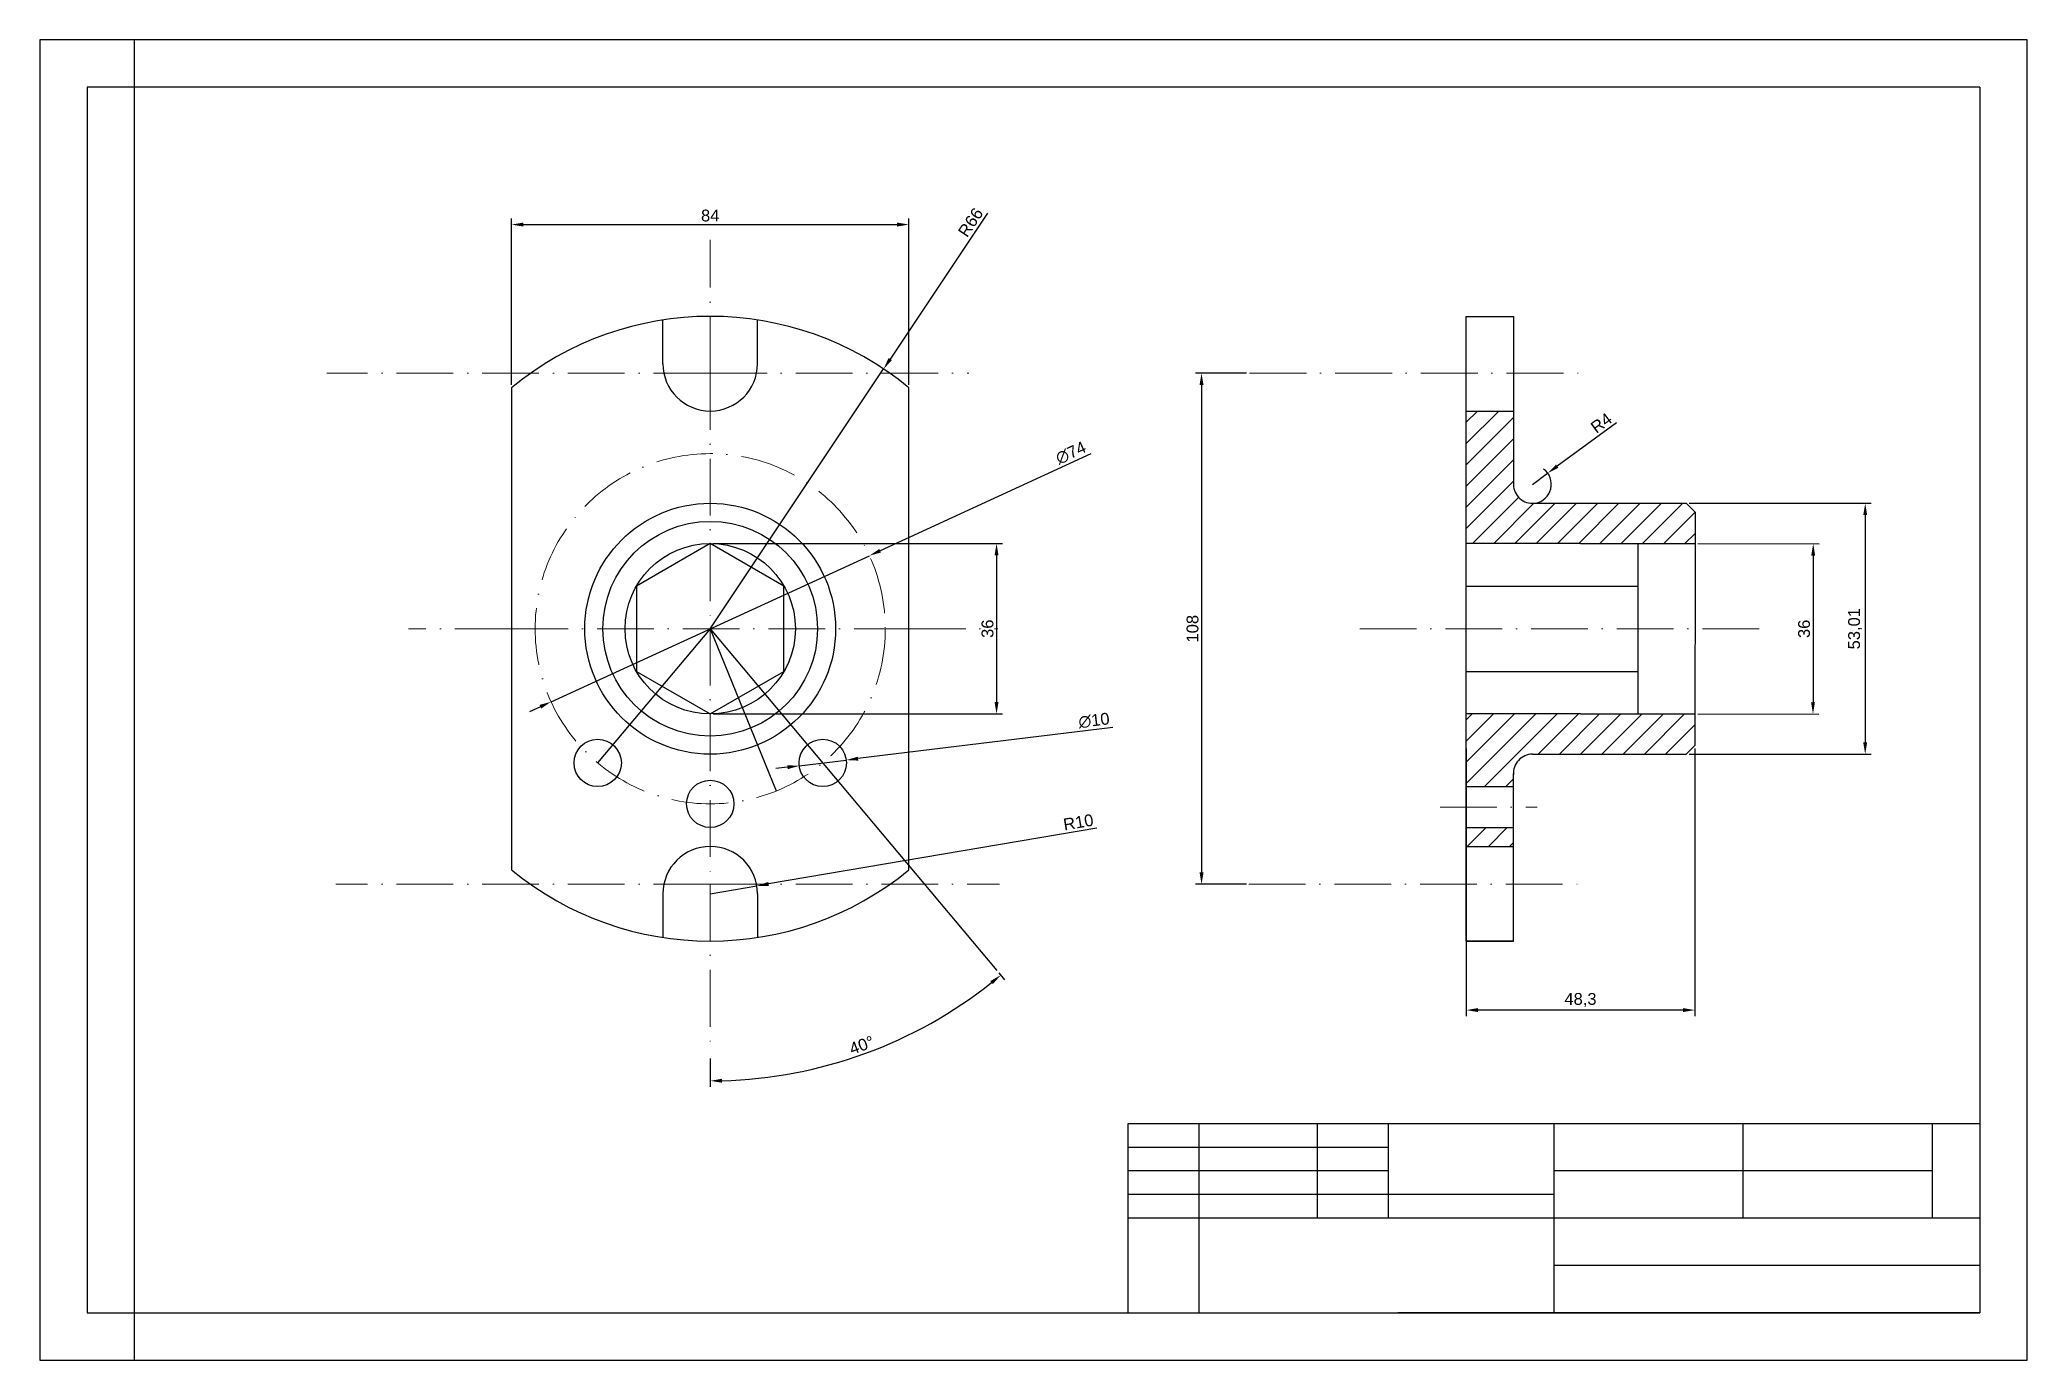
# Model space of a CAD drawing. Header units: millimetres. Extents: x 0 to 420, y 0 to 279.
import ezdxf

# ---------------------------------------------------------------- set-up
doc = ezdxf.new("R2010")
doc.units = ezdxf.units.MM
doc.linetypes.add('ACAD_ISO10W100', pattern=[18, 12, -3, 0, -3])
for name, color, linetype, lineweight, true_color in [('Axe', 7, 'ACAD_ISO10W100', 18, 0xff0a0a), ('Cote', 7, 'Continuous', 18, 0x05c1ff), ('Hasur', 7, 'Continuous', 18, 0xd600d6)]:
    doc.layers.add(name, color=color, linetype=linetype, lineweight=lineweight, true_color=true_color)
doc.styles.get("Standard").update_dxf_attribs({"font": 'arial.ttf'})
doc.dimstyles.new('ISO-25', dxfattribs={"dimtxt": 2.5, "dimasz": 2.5, "dimexe": 1.25, "dimexo": 0.625, "dimtad": 1, "dimtxsty": 'Standard', "dimcen": 2.5, "dimadec": 0, "dimazin": 0, "dimtfac": 1, "dimtmove": 0, "dimatfit": 3, "dimfxl": 1, "dimarcsym": 0})

# ---------------------------------------------------------------- blocks, each defined once
blk = doc.blocks.new('*D1')
at = {"layer": 'Cote', "color": 0, "lineweight": -2, "transparency": 16777216}
for p, q in [((202.69, 81.84), (203.89, 80.41)), ((141.68, 63.73), (141.68, 57.78))]:
    blk.add_line(p, q, dxfattribs=at)
blk.add_arc((141.68, 154.56), 95.53, 271.4995, 308.4956, dxfattribs=at)
at = {"layer": 'Cote', "color": 0, "transparency": 16777216}
for points in [[(200.88, 80.11), (201.41, 79.47), (203.08, 81.37)], [(144.19, 58.64), (144.18, 59.47), (141.68, 59.03)]]:
    blk.add_solid(points, dxfattribs=at)
at = {"layer": 'Defpoints', "color": 0, "transparency": 16777216}
for p in [(141.68, 154.56), (141.68, 100.56), (202.29, 82.32), (141.68, 64.36), (163.71, 61.6)]:
    blk.add_point(p, dxfattribs=at)
at = {"layer": 'Cote', "color": 0, "transparency": 16777216, "insert": (173.7, 66.57), "char_height": 2.5, "attachment_point": 5, "rotation": 19.9975}
blk.add_mtext('40°', dxfattribs=at)
blk = doc.blocks.new('*D2')
at = {"layer": 'Cote', "color": 0, "lineweight": -2, "transparency": 16777216}
for p, q in [((99.68, 206.09), (99.68, 241.2)), ((102.18, 239.95), (181.18, 239.95)), ((183.68, 206.09), (183.68, 241.2))]:
    blk.add_line(p, q, dxfattribs=at)
at = {"layer": 'Cote', "color": 0, "transparency": 16777216}
for points in [[(102.18, 240.37), (102.18, 239.53), (99.68, 239.95)], [(181.18, 240.37), (181.18, 239.53), (183.68, 239.95)]]:
    blk.add_solid(points, dxfattribs=at)
at = {"layer": 'Defpoints', "color": 0, "transparency": 16777216}
for p in [(183.68, 239.95), (99.68, 205.47), (183.68, 205.47)]:
    blk.add_point(p, dxfattribs=at)
at = {"layer": 'Cote', "color": 0, "transparency": 16777216, "insert": (141.68, 241.85), "char_height": 2.5, "attachment_point": 5}
blk.add_mtext('84', dxfattribs=at)
blk = doc.blocks.new('*D3')
at = {"layer": 'Cote', "color": 0, "lineweight": -2, "transparency": 16777216}
for p, q in [((200.3, 242.36), (179.72, 211.53)), ((141.68, 154.56), (178.33, 209.45))]:
    blk.add_line(p, q, dxfattribs=at)
at = {"layer": 'Cote', "color": 0, "transparency": 16777216}
blk.add_solid([(179.37, 211.76), (180.06, 211.3), (178.33, 209.45)], dxfattribs=at)
at = {"layer": 'Defpoints', "color": 0, "transparency": 16777216}
for p in [(178.33, 209.45), (141.68, 154.56)]:
    blk.add_point(p, dxfattribs=at)
at = {"layer": 'Cote', "color": 0, "transparency": 16777216, "insert": (196.71, 240.41), "char_height": 2.5, "attachment_point": 5, "rotation": 56.273}
blk.add_mtext('R66', dxfattribs=at)
blk = doc.blocks.new('*D4')
at = {"layer": 'Cote', "color": 0, "lineweight": -2, "transparency": 16777216}
for p, q in [((222.15, 191.49), (177.58, 171.03)), ((108.06, 139.12), (175.31, 169.99)), ((105.79, 138.08), (103.51, 137.03))]:
    blk.add_line(p, q, dxfattribs=at)
at = {"layer": 'Cote', "color": 0, "transparency": 16777216}
for points in [[(177.41, 171.41), (177.76, 170.66), (175.31, 169.99)], [(105.61, 138.46), (105.96, 137.7), (108.06, 139.12)]]:
    blk.add_solid(points, dxfattribs=at)
at = {"layer": 'Defpoints', "color": 0, "transparency": 16777216}
for p in [(175.31, 169.99), (108.06, 139.12)]:
    blk.add_point(p, dxfattribs=at)
at = {"layer": 'Cote', "color": 0, "transparency": 16777216, "insert": (217.9, 191.71), "char_height": 2.5, "attachment_point": 5, "rotation": 24.6571}
blk.add_mtext('∅74', dxfattribs=at)
blk = doc.blocks.new('*D5')
at = {"layer": 'Cote', "color": 0, "lineweight": -2, "transparency": 16777216}
for p, q in [((142.31, 172.56), (203.44, 172.56)), ((202.19, 170.06), (202.19, 139.05)), ((142.31, 136.55), (203.44, 136.55))]:
    blk.add_line(p, q, dxfattribs=at)
at = {"layer": 'Cote', "color": 0, "transparency": 16777216}
for points in [[(201.77, 170.06), (202.61, 170.06), (202.19, 172.56)], [(201.77, 139.05), (202.61, 139.05), (202.19, 136.55)]]:
    blk.add_solid(points, dxfattribs=at)
at = {"layer": 'Defpoints', "color": 0, "transparency": 16777216}
for p in [(141.68, 172.56), (141.68, 136.55), (202.19, 136.55)]:
    blk.add_point(p, dxfattribs=at)
at = {"layer": 'Cote', "color": 0, "transparency": 16777216, "insert": (200.29, 154.56), "char_height": 2.5, "attachment_point": 5, "rotation": 90}
blk.add_mtext('36', dxfattribs=at)
blk = doc.blocks.new('*D6')
at = {"layer": 'Cote', "color": 0, "lineweight": -2, "transparency": 16777216}
for p, q in [((226.77, 133.66), (172.91, 127.11)), ((160.51, 125.6), (170.43, 126.81)), ((158.02, 125.3), (155.54, 125))]:
    blk.add_line(p, q, dxfattribs=at)
at = {"layer": 'Cote', "color": 0, "transparency": 16777216}
for points in [[(172.86, 127.52), (172.97, 126.7), (170.43, 126.81)], [(157.97, 125.71), (158.07, 124.89), (160.51, 125.6)]]:
    blk.add_solid(points, dxfattribs=at)
at = {"layer": 'Defpoints', "color": 0, "transparency": 16777216}
for p in [(170.43, 126.81), (160.51, 125.6)]:
    blk.add_point(p, dxfattribs=at)
at = {"layer": 'Cote', "color": 0, "transparency": 16777216, "insert": (222.79, 135.16), "char_height": 2.5, "attachment_point": 5, "rotation": 6.9333}
blk.add_mtext('∅10', dxfattribs=at)
blk = doc.blocks.new('*D7')
at = {"layer": 'Cote', "color": 0, "lineweight": -2, "transparency": 16777216}
for p, q in [((223.36, 112.39), (154.01, 100.64)), ((141.68, 98.56), (151.54, 100.23))]:
    blk.add_line(p, q, dxfattribs=at)
at = {"layer": 'Cote', "color": 0, "transparency": 16777216}
blk.add_solid([(153.94, 101.05), (154.08, 100.23), (151.54, 100.23)], dxfattribs=at)
at = {"layer": 'Defpoints', "color": 0, "transparency": 16777216}
for p in [(141.68, 98.56), (151.54, 100.23)]:
    blk.add_point(p, dxfattribs=at)
at = {"layer": 'Cote', "color": 0, "transparency": 16777216, "insert": (219.48, 113.67), "char_height": 2.5, "attachment_point": 5, "rotation": 9.6162}
blk.add_mtext('R10', dxfattribs=at)
blk = doc.blocks.new('*D10')
at = {"layer": 'Cote', "color": 0, "lineweight": -2, "transparency": 16777216}
for p, q in [((255.04, 208.56), (244.26, 208.56)), ((245.51, 206.06), (245.51, 103.06)), ((255.04, 100.56), (244.26, 100.56))]:
    blk.add_line(p, q, dxfattribs=at)
at = {"layer": 'Cote', "color": 0, "transparency": 16777216}
for points in [[(245.09, 206.06), (245.93, 206.06), (245.51, 208.56)], [(245.09, 103.06), (245.93, 103.06), (245.51, 100.56)]]:
    blk.add_solid(points, dxfattribs=at)
at = {"layer": 'Defpoints', "color": 0, "transparency": 16777216}
for p in [(255.67, 208.56), (245.51, 100.56), (255.67, 100.56)]:
    blk.add_point(p, dxfattribs=at)
at = {"layer": 'Cote', "color": 0, "transparency": 16777216, "insert": (243.61, 154.56), "char_height": 2.5, "attachment_point": 5, "rotation": 90}
blk.add_mtext('108', dxfattribs=at)
blk = doc.blocks.new('*D11')
at = {"layer": 'Cote', "color": 0, "lineweight": -2, "transparency": 16777216}
for p, q in [((333.22, 198.09), (320.67, 188.9)), ((315.43, 185.06), (318.65, 187.42))]:
    blk.add_line(p, q, dxfattribs=at)
blk.add_arc((315.43, 185.06), 4, 278.9525, 54.1051, dxfattribs=at)
at = {"layer": 'Cote', "color": 0, "transparency": 16777216}
blk.add_solid([(320.42, 189.23), (320.92, 188.56), (318.65, 187.42)], dxfattribs=at)
at = {"layer": 'Defpoints', "color": 0, "transparency": 16777216}
for p in [(315.43, 185.06), (318.65, 187.42)]:
    blk.add_point(p, dxfattribs=at)
at = {"layer": 'Cote', "color": 0, "transparency": 16777216, "insert": (329.99, 198.04), "char_height": 2.5, "attachment_point": 5, "rotation": 36.2002}
blk.add_mtext('R4', dxfattribs=at)
blk = doc.blocks.new('*D12')
at = {"layer": 'Cote', "color": 0, "lineweight": -2, "transparency": 16777216}
for p, q in [((350.42, 172.56), (376.02, 172.52)), ((374.76, 170.03), (374.73, 139.03)), ((350.38, 136.56), (375.97, 136.52))]:
    blk.add_line(p, q, dxfattribs=at)
at = {"layer": 'Cote', "color": 0, "transparency": 16777216}
for points in [[(374.35, 170.03), (375.18, 170.03), (374.77, 172.53)], [(374.31, 139.03), (375.14, 139.03), (374.72, 136.53)]]:
    blk.add_solid(points, dxfattribs=at)
at = {"layer": 'Defpoints', "color": 0, "transparency": 16777216}
for p in [(349.79, 172.56), (349.75, 136.56), (374.72, 136.53)]:
    blk.add_point(p, dxfattribs=at)
at = {"layer": 'Cote', "color": 0, "transparency": 16777216, "insert": (372.84, 154.53), "char_height": 2.5, "attachment_point": 5, "rotation": 89.9317}
blk.add_mtext('36', dxfattribs=at)
blk = doc.blocks.new('*D13')
at = {"layer": 'Cote', "color": 0, "lineweight": -2, "transparency": 16777216}
for p, q in [((348.54, 181.06), (387.01, 181.06)), ((385.76, 178.56), (385.76, 130.55)), ((348.54, 128.05), (387.01, 128.05))]:
    blk.add_line(p, q, dxfattribs=at)
at = {"layer": 'Cote', "color": 0, "transparency": 16777216}
for points in [[(385.34, 178.56), (386.17, 178.56), (385.76, 181.06)], [(385.34, 130.55), (386.17, 130.55), (385.76, 128.05)]]:
    blk.add_solid(points, dxfattribs=at)
at = {"layer": 'Defpoints', "color": 0, "transparency": 16777216}
for p in [(347.91, 181.06), (347.91, 128.05), (385.76, 128.05)]:
    blk.add_point(p, dxfattribs=at)
at = {"layer": 'Cote', "color": 0, "transparency": 16777216, "insert": (383.63, 154.56), "char_height": 2.5, "attachment_point": 5, "rotation": 90}
blk.add_mtext('53,01', dxfattribs=at)
blk = doc.blocks.new('*D15')
at = {"layer": 'Cote', "color": 0, "lineweight": -2, "transparency": 16777216}
for p, q in [((301.45, 129.26), (301.45, 72.73)), ((349.74, 129.26), (349.74, 72.73)), ((347.24, 73.98), (303.95, 73.98))]:
    blk.add_line(p, q, dxfattribs=at)
at = {"layer": 'Cote', "color": 0, "transparency": 16777216}
for points in [[(303.95, 74.4), (303.95, 73.57), (301.45, 73.98)], [(347.24, 74.4), (347.24, 73.57), (349.74, 73.98)]]:
    blk.add_solid(points, dxfattribs=at)
at = {"layer": 'Defpoints', "color": 0, "transparency": 16777216}
for p in [(301.45, 129.89), (349.74, 129.89), (301.45, 73.98)]:
    blk.add_point(p, dxfattribs=at)
at = {"layer": 'Cote', "color": 0, "transparency": 16777216, "insert": (325.59, 76.11), "char_height": 2.5, "attachment_point": 5}
blk.add_mtext('48,3', dxfattribs=at)

msp = doc.modelspace()

# ---------------------------------------------------------------- hatches: boundary and pattern name
at = {"layer": 'Hasur'}
h = msp.add_hatch(dxfattribs=at)
h.set_pattern_fill('ANSI31', color=256)
h.paths.add_polyline_path([(349.801, 179.169), (347.911, 181.059), (315.425, 181.059, -0.4441805), (311.446, 185.463), (311.446, 200.556), (301.446, 200.556), (301.446, 172.556), (325.609, 172.556), (349.794, 172.556)])
h = msp.add_hatch(dxfattribs=at)
h.set_pattern_fill('ANSI31', color=256)
h.paths.add_polyline_path([(311.446, 112.556), (301.446, 112.556), (301.446, 108.556), (311.446, 108.556)])
h.paths.add_polyline_path([(349.752, 136.556), (325.609, 136.556), (301.446, 136.556), (301.446, 121.204), (311.446, 121.204), (311.446, 123.645, -0.4441805), (315.425, 128.05), (347.911, 128.053), (349.744, 129.885)])

# ---------------------------------------------------------------- linework, layer by layer
for p, q in [((20, 0), (20, 279)), ((410, 269), (10, 269)), ((10, 269), (10, 10)), ((410, 269), (410, 10)), ((131.684, 210.556), (131.684, 219.794)), ((151.684, 210.556), (151.684, 219.794)), ((301.446, 220.556), (311.446, 220.556)), ((301.446, 88.556), (301.446, 220.556)), ((301.446, 220.556), (311.446, 220.556)), ((301.446, 220.556), (311.446, 220.556)), ((311.446, 220.556), (311.446, 184.707)), ((99.684, 205.468), (99.684, 103.644)), ((183.684, 103.644), (183.684, 205.468)), ((301.446, 200.556), (311.446, 200.556)), ((315.425, 181.059), (347.911, 181.059)), ((347.911, 181.059), (349.801, 179.169)), ((349.801, 179.169), (349.794, 172.556)), ((325.609, 172.556), (301.446, 172.556)), ((325.609, 172.556), (349.794, 172.556)), ((337.702, 172.556), (337.702, 136.556)), ((349.794, 172.556), (349.744, 129.885)), ((301.446, 163.556), (337.702, 163.556)), ((141.684, 154.556), (117.899, 126.204)), ((141.684, 154.556), (141.684, 154.556)), ((141.684, 154.556), (141.684, 154.556)), ((141.684, 154.556), (141.684, 154.556)), ((141.684, 154.556), (202.286, 82.32)), ((141.684, 154.556), (155.652, 120.294)), ((301.446, 145.555), (337.702, 145.555)), ((325.609, 136.556), (301.446, 136.556)), ((325.609, 136.556), (349.752, 136.556)), ((315.425, 128.053), (347.911, 128.053)), ((347.911, 128.053), (349.744, 129.885)), ((311.446, 88.556), (311.446, 123.936)), ((301.446, 121.204), (311.446, 121.204)), ((301.446, 112.556), (311.446, 112.556)), ((301.446, 108.556), (311.446, 108.556)), ((131.684, 98.556), (131.684, 89.318)), ((151.684, 98.556), (151.684, 89.318)), ((311.446, 88.556), (301.446, 88.556)), ((301.446, 88.556), (311.446, 88.556)), ((230, 10), (230, 50)), ((230, 50), (410, 50)), ((245, 30), (245, 50)), ((270, 30), (270, 50)), ((285, 30), (285, 50)), ((320, 10), (320, 50)), ((360, 30), (360, 50)), ((400, 30), (400, 50)), ((230, 45), (285, 45)), ((285, 40), (230, 40)), ((400, 40), (320, 40)), ((320, 35), (230, 35)), ((410, 30), (230, 30)), ((245, 10), (245, 30)), ((410, 20), (320, 20)), ((10, 10), (410, 10)), ((410, 10), (287, 10))]:
    msp.add_line(p, q)
for points in [[(0, 0), (420, 0), (420, 279), (0, 279)], [(141.684, 136.555), (157.273, 145.555), (157.273, 163.556), (141.684, 172.557), (126.095, 163.556), (126.095, 145.555)]]:
    msp.add_lwpolyline(points, close=True)
for centre, radius in [((141.684, 154.556), 26.5), ((141.684, 154.556), 22.681), ((141.684, 154.556), 18.001), ((117.903, 126.21), 5), ((165.47, 126.204), 5), ((141.684, 117.556), 5)]:
    msp.add_circle(centre, radius)
for centre, radius, start, end in [((141.684, 154.556), 66, 50.4788, 129.5212), ((141.684, 210.556), 10, 180, 0), ((315.425, 185.059), 4, 174.95185, 270), ((315.425, 124.05), 4, 90, 185.04815), ((141.684, 98.556), 10, 0, 180), ((141.684, 154.556), 66, 230.4788, 309.5212)]:
    msp.add_arc(centre, radius, start, end)
at = {"layer": 'Axe'}
for p, q in [((141.684, 208.556), (141.684, 236.756)), ((141.684, 208.556), (60.668, 208.556)), ((141.684, 208.556), (141.684, 154.556)), ((141.684, 208.556), (196.31, 208.556)), ((255.666, 208.556), (327.495, 208.556)), ((99.684, 154.556), (77.936, 154.556)), ((99.684, 154.556), (183.684, 154.556)), ((141.684, 154.556), (141.684, 100.556)), ((183.684, 154.556), (202.467, 154.556)), ((278.964, 154.556), (364.977, 154.556)), ((295.944, 116.88), (316.429, 116.88)), ((141.684, 100.556), (62.584, 100.556)), ((141.684, 100.556), (141.684, 64.357)), ((141.684, 100.556), (202.809, 100.556)), ((255.486, 100.556), (327.777, 100.556))]:
    msp.add_line(p, q, dxfattribs=at)
at = {"layer": 'Axe', "color": 7, "true_color": 0xffffff}
msp.add_circle((141.684, 154.556), 37, dxfattribs=at)

# ---------------------------------------------------------------- dimensions: what is measured, and where the dimension line sits
at = {"layer": 'Cote'}
for center, mpoint, picture, middle in [((141.684, 154.556), (178.33, 209.448), '*D3', (198.295, 239.353)), ((315.425, 185.059), (318.653, 187.421), '*D11', (331.096, 196.528)), ((141.684, 98.556), (151.544, 100.226), '*D7', (219.801, 111.791))]:
    dim = msp.add_radius_dim(center=center, mpoint=mpoint, dimstyle='ISO-25', dxfattribs=at)
    dim.commit()
    dim.dimension.update_dxf_attribs({"geometry": picture, "text_midpoint": middle, "dimtype": 164})
for base, p1, p2, picture, middle in [((183.684, 239.95), (99.684, 205.468), (183.684, 205.468), '*D2', (141.684, 241.851)), ((301.446, 73.984), (349.744, 129.885), (301.446, 129.885), '*D15', (325.595, 76.111))]:
    dim = msp.add_linear_dim(base=base, p1=p1, p2=p2, dimstyle='ISO-25', dxfattribs=at)
    dim.commit()
    dim.dimension.update_dxf_attribs({"geometry": picture, "text_midpoint": middle})
for base, p1, p2, picture, middle in [((245.511, 100.556), (255.666, 208.556), (255.666, 100.556), '*D10', (243.61, 154.556)), ((385.757, 128.053), (347.911, 181.059), (347.911, 128.053), '*D13', (383.63, 154.556)), ((202.19, 136.555), (141.684, 172.557), (141.684, 136.555), '*D5', (200.288, 154.556))]:
    dim = msp.add_linear_dim(base=base, p1=p1, p2=p2, angle=90, dimstyle='ISO-25', dxfattribs=at)
    dim.commit()
    dim.dimension.update_dxf_attribs({"geometry": picture, "text_midpoint": middle})
for p1, p2, picture, middle in [((108.058, 139.12), (175.31, 169.992), '*D4', (218.723, 189.92)), ((160.506, 125.601), (170.433, 126.808), '*D6', (223.027, 133.204))]:
    dim = msp.add_diameter_dim_2p(p1=p1, p2=p2, dimstyle='ISO-25', dxfattribs=at)
    dim.commit()
    dim.dimension.update_dxf_attribs({"geometry": picture, "text_midpoint": middle, "dimtype": 163})
dim = msp.add_aligned_dim(p1=(349.794, 172.556), p2=(349.752, 136.556), distance=24.972, dimstyle='ISO-25', dxfattribs=at)
dim.commit()
dim.dimension.update_dxf_attribs({"geometry": '*D12', "text_midpoint": (372.843, 154.528)})
dim = msp.add_angular_dim_2l(base=(163.712, 61.6), line1=((141.684, 154.556), (202.286, 82.32)), line2=((141.684, 100.556), (141.684, 64.357)), dimstyle='ISO-25', dxfattribs=at)
dim.commit()
dim.dimension.update_dxf_attribs({"geometry": '*D1', "text_midpoint": (173.703, 66.572)})

doc.saveas('drawing.dxf')
